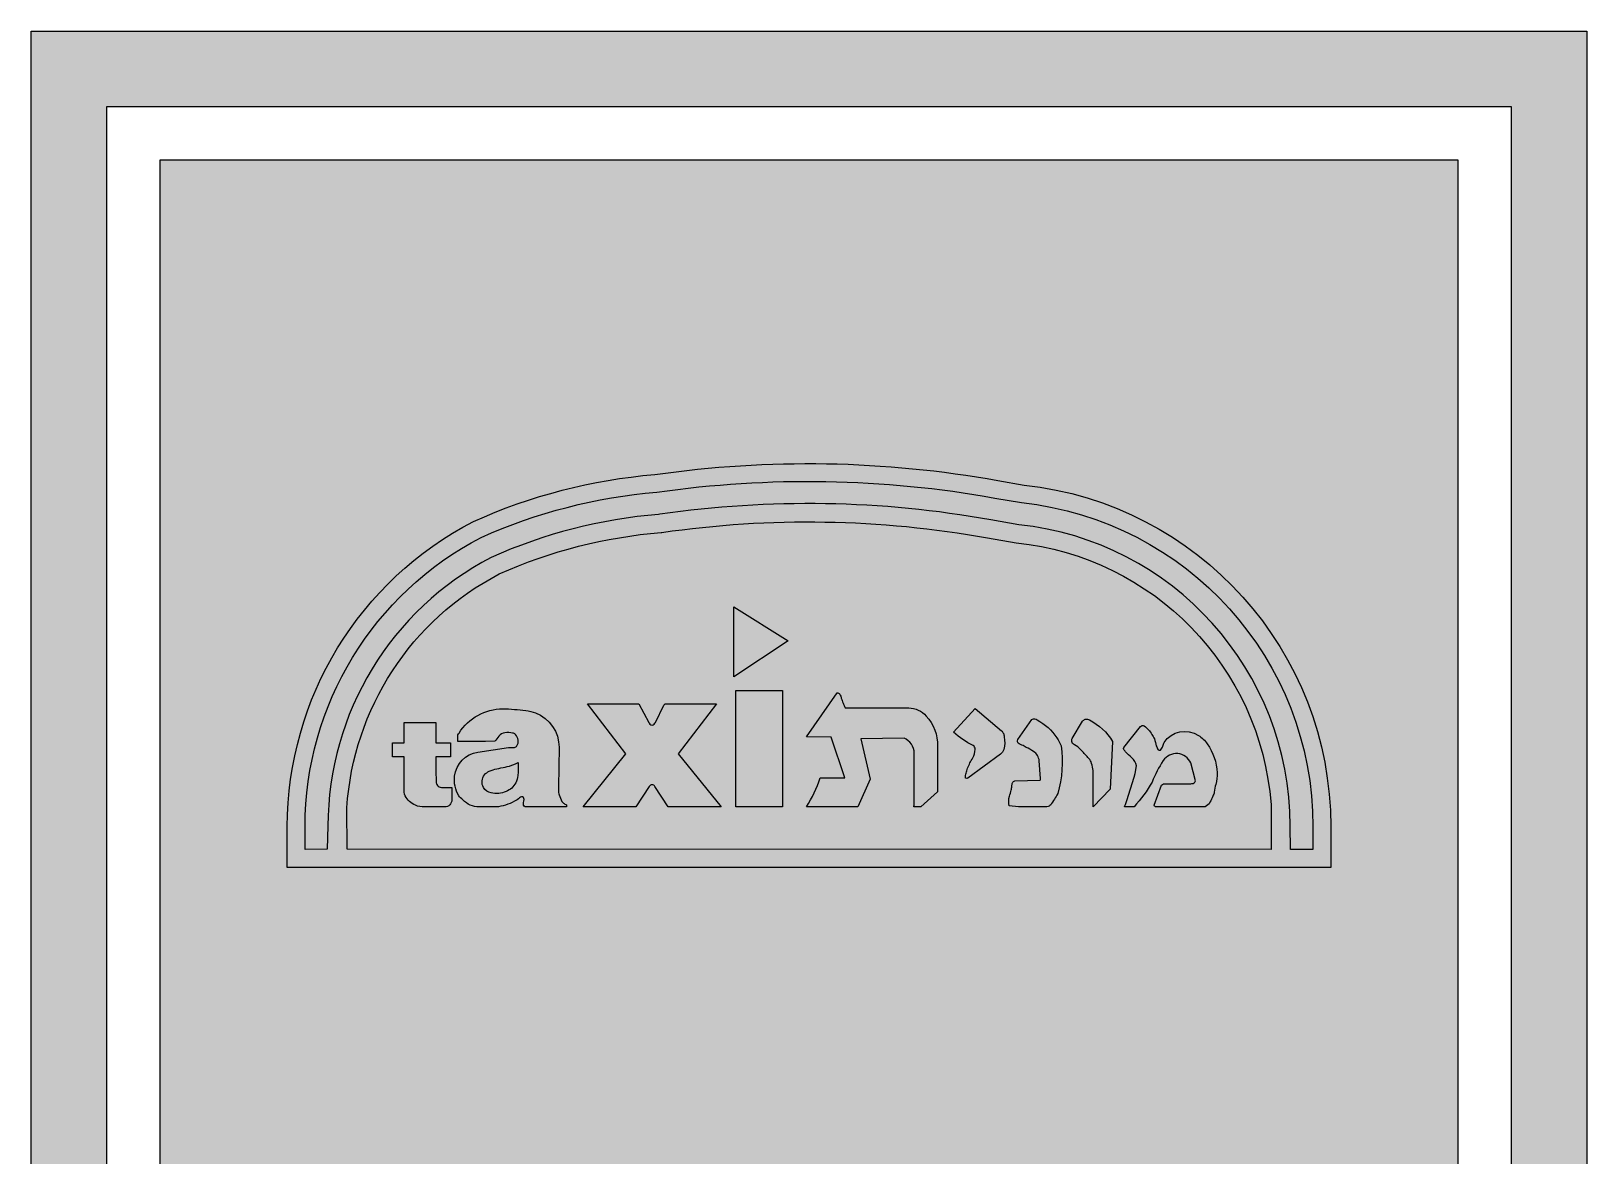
# Model space of a CAD drawing. Extents: x 0 to 4200, y -1400 to 2100.
# Drawn here: x 525 to 875, y 746.9 to 1000 of the extents above; entities that cross this region are included whole.
import ezdxf

# ---------------------------------------------------------------- set-up
doc = ezdxf.new("R2010")
doc.units = 0
doc.header["$MEASUREMENT"] = 0

msp = doc.modelspace()

# ---------------------------------------------------------------- hatches: boundary and pattern name
h = msp.add_hatch(color=2)
h.paths.add_polyline_path([(525, 400), (525, 1000), (875, 1000), (875, 400)])
h.paths.add_polyline_path([(542, 417), (542, 983), (858, 983), (858, 417)], flags=16)
h.paths.add_polyline_path([(554, 429), (554, 971), (846, 971), (846, 429)], flags=0)
edge = h.paths.add_edge_path(flags=0)
edge.add_line((582.62, 815.813), (582.619, 820.977))
edge.add_arc((660.0227084572693, 820.8595859272567), 77.40379751021537, 117.28375034657921, 179.9130878119685, ccw=False)
edge.add_arc((675.6068691005745, 776.447199643325), 124.1895720694441, 94.7680335401057, 114.27979236627269, ccw=False)
edge.add_arc((699.747356650137, 661.0574758760013), 241.6199864256465, 79.81097924045491, 98.20032478224641, ccw=False)
edge.add_line((742.4889999999999, 898.867), (748.3760000000001, 897.8480000000001))
edge.add_arc((740.0531108577512, 820.9723325709934), 77.3248907295018, 0.011609166926291437, 83.8209801685249, ccw=False)
edge.add_line((817.378, 820.988), (817.373, 811.814))
edge.add_line((817.373, 811.814), (582.621, 811.814))
edge.add_line((582.621, 811.814), (582.62, 815.813))
edge = h.paths.add_edge_path(flags=0)
edge.add_line((808.357, 815.814), (808.253, 821.1310000000001))
edge.add_arc((740.0265654759421, 821.0749732592376), 68.22645752830235, 0.04705060562495899, 83.95454517851104)
edge.add_line((747.212, 888.922), (740.893, 890.012))
edge.add_arc((699.7703295194431, 660.9502391645323), 232.7237940230811, 79.82230312697622, 98.24084088719069)
edge.add_line((666.413, 891.2710000000001), (666.177, 891.247))
edge.add_arc((675.5620736776295, 776.8192159083967), 114.8120088668825, 94.6887582920187, 114.1885036931122)
edge.add_arc((659.9291536533583, 821.0787444991673), 68.1431686809879, 117.4480094299518, 179.9619485057966)
edge.add_line((591.786, 821.1239999999999), (591.62, 815.887))
edge.add_line((591.62, 815.887), (586.62, 815.814))
edge.add_line((586.62, 815.814), (586.619, 820.9780000000001))
edge.add_arc((659.9112507848104, 820.9312631550165), 73.29226568633426, 117.33412629000529, 179.9634637553946, ccw=False)
edge.add_arc((675.5398743353715, 776.6773684359714), 119.9541032452224, 94.68898384326582, 114.2581007407505, ccw=False)
edge.add_arc((699.7519722365028, 661.0536336732594), 237.6239586273505, 79.81213891132978, 98.23067667154442, ccw=False)
edge.add_line((741.7819999999999, 894.931), (747.82, 893.885))
edge.add_arc((740.0525083575286, 820.9720791915122), 73.32549316056918, 0.011658965011008604, 83.91915353789699, ccw=False)
edge.add_line((813.378, 820.987), (813.375, 815.814))
edge.add_line((813.375, 815.814), (808.357, 815.814))
edge = h.paths.add_edge_path(flags=0)
edge.add_line((803.982, 815.814), (596.123, 815.887))
edge.add_line((596.123, 815.887), (596.0369999999999, 825.2230000000001))
edge.add_arc((659.9289641998162, 821.0791400122972), 64.02620295557347, 117.5524271890136, 176.2891480806862, ccw=False)
edge.add_arc((675.6126165133352, 776.6234043590207), 110.8948341365361, 94.59376448201868, 114.11011932496149, ccw=False)
edge.add_line((666.7310000000001, 887.1619999999999), (666.926, 887.187))
edge.add_arc((699.7691229898553, 661.1964173031859), 228.3646518079634, 79.81147601793748, 98.26888267424403, ccw=False)
edge.add_line((740.164, 885.96), (746.633, 884.8439999999999))
edge.add_arc((740.0346313017902, 821.0802079101662), 64.1042873071143, 4.376490065021187, 84.09197913768458, ccw=False)
edge.add_line((803.952, 825.972), (803.982, 815.814))
edge = h.paths.add_edge_path(flags=0)
edge.add_line((661.7280000000001, 848.577), (663.939, 844.43))
edge.add_arc((666.42935489676, 845.762136350935), 2.824261809623684, 208.1431406908917, 217.3425116886303)
edge.add_arc((664.7356878167576, 844.5980755398953), 0.7783594257604285, 224.8640287603584, 266.7086773450558)
edge.add_arc((664.6468121832423, 844.5993833811966), 0.7796366148872491, 273.2491199174519, 315.0937685021498)
edge.add_arc((662.9536451032401, 845.762136350935), 2.824261809623586, 322.6574883113683, 331.8568593091072)
edge.add_line((665.444, 844.43), (667.312, 848.3480000000001))
edge.add_arc((668.0047020694954, 847.6818348915418), 0.9610474019580466, 111.3384252298122, 136.1187720560019, ccw=False)
edge.add_line((667.655, 848.577), (679.206, 848.577))
edge.add_line((679.206, 848.577), (670.602, 837.3530000000001))
edge.add_line((670.602, 837.3530000000001), (680.2130000000001, 825.405))
edge.add_line((680.2130000000001, 825.405), (668.31, 825.405))
edge.add_line((668.31, 825.405), (665.3439999999999, 830.035))
edge.add_arc((664.691, 829.6174018079108), 0.7751111210890989, 32.59920723633059, 147.400792763674)
edge.add_line((664.038, 830.035), (661.071, 825.405))
edge.add_line((661.071, 825.405), (649.168, 825.405))
edge.add_line((649.168, 825.405), (658.7810000000001, 837.3530000000001))
edge.add_line((658.7810000000001, 837.3530000000001), (650.175, 848.577))
edge.add_line((650.175, 848.577), (661.7280000000001, 848.577))
edge = h.paths.add_edge_path(flags=0)
edge.add_line((619.658, 829.755), (619.637, 827.367))
edge.add_arc((617.9542856147177, 827.0688874618603), 1.708917431543083, -76.81785160007092, 10.04637703701718, ccw=False)
edge.add_line((618.344, 825.405), (617.7819999999999, 825.4060000000001))
edge.add_line((617.7819999999999, 825.4060000000001), (613.5419999999999, 825.405))
edge.add_arc((613.3671418967074, 830.2210987083758), 4.819271949693941, 246.5458630878932, 272.0793246227004, ccw=False)
edge.add_arc((613.214190429048, 829.9952464097817), 4.551482142070729, 207.2817433666575, 247.1806058494063, ccw=False)
edge.add_arc((612.0160198482545, 829.1686024913646), 3.113217058383006, 172.8517905024306, 203.8659602642099, ccw=False)
edge.add_line((608.927, 829.556), (608.927, 836.665))
edge.add_line((608.927, 836.665), (606.263, 836.665))
edge.add_line((606.263, 836.665), (606.263, 839.8589999999999))
edge.add_line((606.263, 839.8589999999999), (608.927, 839.8589999999999))
edge.add_line((608.927, 839.8589999999999), (608.927, 844.445))
edge.add_line((608.927, 844.445), (616.049, 844.445))
edge.add_line((616.049, 844.445), (616.049, 839.8589999999999))
edge.add_line((616.049, 839.8589999999999), (619.3240000000001, 839.8589999999999))
edge.add_line((619.3240000000001, 839.8589999999999), (619.3240000000001, 836.665))
edge.add_line((619.3240000000001, 836.665), (616.049, 836.665))
edge.add_line((616.049, 836.665), (616.049, 833.6410000000001))
edge.add_line((616.049, 833.6410000000001), (616.094, 831.0930000000001))
edge.add_arc((617.5061806328798, 831.1486157975785), 1.41327536482491, 182.255309604784, 218.7507056315021)
edge.add_arc((617.5905945621614, 831.3088727567551), 1.581064746542766, 221.3659920479149, 259.5564434329611)
edge.add_line((617.304, 829.7539999999999), (619.658, 829.755))
edge = h.paths.add_edge_path(flags=0)
edge.add_arc((624.0461916785379, 829.8954333274556), 3.449949255992697, 214.5879198419623, 236.6981954418011, ccw=False)
edge.add_arc((627.2132805747455, 831.5403975531937), 7.005133391312103, 173.5856154535536, 210.956947853951, ccw=False)
edge.add_arc((626.4946366696684, 831.5514026632758), 6.290141098538923, 99.00591907210719, 172.9539099434415, ccw=False)
edge.add_line((625.51, 837.7639999999999), (632.382, 838.8))
edge.add_arc((632.6349544671258, 836.3724913838377), 2.440652380815655, 83.00934643297097, 95.94894081802579, ccw=False)
edge.add_arc((633.3315, 842.2266294910705), 3.454805524770566, 263.3596882876093, 276.6403117123907)
edge.add_arc((633.5970724897303, 839.592632783314), 0.8087982659627478, 279.5314102972094, 326.8199269421309)
edge.add_arc((632.7742320664206, 840.1561839462316), 1.806020483894718, 326.1426126418028, 369.7811412778664)
edge.add_arc((632.4156034139384, 840.2435855739288), 2.149623839104914, 5.858444971005772, 43.37926714908807)
edge.add_arc((633.1901913078544, 840.9238246862911), 1.120061456161962, 45.30263414564589, 82.77794343825323)
edge.add_arc((632.1285411852949, 834.67209022089), 7.460452239400423, 80.72473706538051, 94.35519157106471)
edge.add_arc((631.7187088016607, 840.3368905606349), 1.781017111473889, 95.04789030657186, 146.765777554812)
edge.add_arc((616.5135622992543, 851.8146973434667), 17.27422584131669, 317.75859706155404, 322.5592811228555, ccw=False)
edge.add_line((629.302, 840.202), (627.224, 840.168))
edge.add_line((627.224, 840.168), (620.9730000000001, 840.168))
edge.add_line((620.9730000000001, 840.168), (620.993, 841.643))
edge.add_arc((633.2212735221804, 833.475349100033), 14.70514177276059, 144.3499083585325, 146.259784579025, ccw=False)
edge.add_arc((631.2183267131261, 835.6868038918234), 11.80545595165626, 90.38014821537001, 147.4071355936346, ccw=False)
edge.add_arc((630.5204035024182, 806.8374323151218), 40.65928889521014, 81.84925001127527, 89.12685048373157, ccw=False)
edge.add_arc((635.0381659854661, 836.8385838667315), 10.32299048087185, 70.65919927433919, 83.06274942738912, ccw=False)
edge.add_arc((635.5203700650308, 838.8802423539468), 8.239821883246016, -0.3910854602755762, 69.12104535670858, ccw=False)
edge.add_line((643.76, 838.824), (643.679, 829.824))
edge.add_arc((656.9690079344286, 828.9769635814913), 13.31697343961671, 176.3531957296276, 181.3982824351786)
edge.add_arc((644.834418919756, 828.6933283305284), 1.179143409998659, 182.0085970739881, 207.656811705255)
edge.add_arc((633.6978207915497, 823.0075304152984), 11.32501438623278, 18.82568663280938, 26.983084192408796, ccw=False)
edge.add_arc((645.6224930177847, 827.417745405876), 1.422801649714588, 212.0843440723166, 233.8409945340566)
edge.add_arc((639.8423202434838, 818.02669303381), 9.609679525423907, 54.51969489438801, 59.060295438799585, ccw=False)
edge.add_arc((645.0809620278808, 825.6563282029896), 0.3914514001558254, -31.981114187136427, 29.990890223969927, ccw=False)
edge.add_line((645.413, 825.449), (643.844, 825.4019999999999))
edge.add_line((643.844, 825.4019999999999), (637.619, 825.4019999999999))
edge.add_line((637.619, 825.4019999999999), (636.119, 825.439))
edge.add_arc((636.2607196266099, 825.920713580117), 0.5021278978861667, 195.562263151268, 253.606172643141, ccw=False)
edge.add_arc((637.5338231290665, 826.0063684788943), 1.770590233033429, 167.0884786438899, 187.1495992351827, ccw=False)
edge.add_arc((631.2695066521323, 827.261616278201), 4.619184128651632, 349.2749037831626, 357.7094327873495)
edge.add_arc((635.1740166525947, 827.1104267544077), 0.7117686900938436, 357.3082313362353, 394.4436616742016)
edge.add_arc((635.3443076327793, 827.1254883805324), 0.5690323225638481, 42.92191965092959, 141.3350407301412)
edge.add_arc((632.3289787068376, 830.0047445590309), 3.602698584274282, 292.6951411344434, 315.5316592888491, ccw=False)
edge.add_arc((628.5430326038482, 836.1192331453668), 10.76433385734234, 275.4746097591955, 298.7405519267935, ccw=False)
edge.add_line((629.57, 825.404), (627.685, 825.4019999999999))
edge.add_arc((626.7259999999999, 802.0336791473469), 23.38799051805303, 87.64998787053644, 92.35001212946328)
edge.add_arc((625.8054838367677, 830.35186432914), 4.950013927514282, 222.4322681611093, 269.55455001309826, ccw=False)
edge = h.paths.add_edge_path(flags=0)
edge.add_line((753.5369999999999, 825.4019999999999), (751.3430000000001, 825.4019999999999))
edge.add_line((751.3430000000001, 825.4019999999999), (747.168, 825.4019999999999))
edge.add_line((747.168, 825.4019999999999), (745.013, 825.676))
edge.add_arc((749.7848577946253, 826.5446166975709), 4.850270279007611, 164.7670084956954, 190.3165407662239, ccw=False)
edge.add_arc((777.7029176236225, 819.2366492057347), 33.70876708739588, 162.8153066910547, 165.2499419584738, ccw=False)
edge.add_arc((740.1948683838052, 830.3453945057128), 5.427238702294084, 347.7731647048585, 357.2816465589213)
edge.add_arc((748.0953580120544, 829.9425665109457), 2.483619747802833, 158.3465930640781, 176.6430068256524, ccw=False)
edge.add_arc((746.4662474237696, 830.5486615631778), 0.7467844455175185, 100.04438392261568, 155.4450168677882, ccw=False)
edge.add_line((746.336, 831.284), (751.98, 831.405))
edge.add_arc((747.5317660230191, 833.1063478793424), 4.762496206876173, 339.0692892942351, 344.2298270362255)
edge.add_line((752.115, 831.812), (751.793, 835.748))
edge.add_arc((748.9237005961918, 835.4909241534021), 2.880792783175874, 5.119764530879475, 56.42165452620454)
edge.add_arc((742.6134449260146, 825.7987492222587), 14.44606215130288, 56.83117018255253, 64.25646461016689)
edge.add_arc((745.0739615551455, 832.5515537249747), 7.329908384745107, 58.64499490226024, 67.24590998837671)
edge.add_arc((748.7028479119411, 841.8845433661055), 2.693198834939374, 237.98319158008178, 252.85683963846589, ccw=False)
edge.add_arc((747.71195191859, 840.2930904753921), 0.8184840898195804, 157.8262443643091, 237.73369853996212, ccw=False)
edge.add_line((746.954, 840.602), (750.158, 845.115))
edge.add_arc((750.6546895708761, 844.2115985683798), 1.030938735556341, 80.0400769289052, 118.80196906869219, ccw=False)
edge.add_arc((750.0887920970453, 842.8913229337429), 2.451373647704409, 60.36311709815362, 72.32675837121428, ccw=False)
edge.add_arc((745.3871191214943, 834.0166820366055), 12.49363880222924, 33.850574852122975, 61.74793879179509, ccw=False)
edge.add_arc((744.3887993233728, 834.0202589120871), 13.33247070554695, 22.60528322196251, 31.447316105976597, ccw=False)
edge.add_arc((730.8172664342924, 835.4888884113166), 26.1367129031353, -15.739357408755893, 8.04114194601442, ccw=False)
edge.add_arc((728.2449566625245, 844.4490029778013), 32.03907676570951, 324.6342855095997, 329.9370718130291, ccw=False)
edge.add_arc((753.253255475204, 826.8175937936471), 1.443750928645309, 281.33428397346813, 320.79483261073665, ccw=False)
edge = h.paths.add_edge_path(flags=0)
edge.add_arc((773.9146231267379, 824.8841535777647), 2.951408252285063, 158.2671347890227, 169.8947228696986, ccw=False)
edge.add_line((771.173, 825.977), (771.4810000000001, 826.8710000000001))
edge.add_line((771.4810000000001, 826.8710000000001), (773.1510000000001, 832.1030000000001))
edge.add_line((773.1510000000001, 832.1030000000001), (773.4119999999999, 832.92))
edge.add_line((773.4119999999999, 832.92), (773.684, 834.638))
edge.add_arc((770.4617275845269, 834.0126997271234), 3.282383272985997, 10.98207635661418, 49.67114505961855)
edge.add_arc((784.5741835763484, 850.6414656886054), 18.52764362544727, 223.8372173879614, 229.680968094955, ccw=False)
edge.add_arc((773.7497550569323, 840.1194726637826), 3.433458850678095, 210.7493959658186, 222.2935000870529, ccw=False)
edge.add_arc((771.2465447812485, 838.5784834910411), 0.4962857031509372, 152.5836225062991, 205.6058263358448, ccw=False)
edge.add_line((770.806, 838.807), (774.613, 843.4910000000001))
edge.add_arc((775.3512387531806, 842.7836350377365), 1.022429286814359, 112.68038791426619, 136.2234812494312, ccw=False)
edge.add_arc((775.1206999336551, 843.2303742482524), 0.5229099402168458, 53.73663292657852, 108.2434775803764, ccw=False)
edge.add_arc((771.8053089018464, 838.7763865859955), 6.075359390180428, 29.250689254236704, 53.37167579528062, ccw=False)
edge.add_arc((772.8905739891136, 838.5993928675889), 5.259720589987096, 23.610498114342306, 36.73079099262162, ccw=False)
edge.add_arc((756.2603681143685, 833.9305965721984), 22.49428371028, 13.479613753916396, 17.530026523586287, ccw=False)
edge.add_arc((784.246774156595, 841.465737066974), 6.527315077837606, 200.5545802586353, 209.183141566534)
edge.add_arc((778.8701445437869, 838.6883577836843), 0.5177760518651646, 231.525252669743, 289.7370994176591)
edge.add_arc((777.9247742850521, 839.5376076709156), 1.743968382276694, 309.9667466232878, 345.739013466387)
edge.add_arc((784.2663857618414, 838.1013720676614), 4.759063910016926, 157.2990027837516, 167.7886711265252, ccw=False)
edge.add_arc((784.5521385627055, 836.7213747755669), 5.67564531063032, 57.328198923199125, 145.4766699955632, ccw=False)
edge.add_arc((783.829653580368, 835.5630226464798), 7.040756092279036, 34.91625232069521, 57.467661680418985, ccw=False)
edge.add_arc((779.6646818774777, 832.6081436525303), 12.14736124840471, 2.3300274438179827, 35.10034493424672, ccw=False)
edge.add_arc((784.996374428797, 832.5894851428302), 6.824896401721556, -17.92477494199329, 4.306674582765822, ccw=False)
edge.add_arc((879.4272719640264, 814.0681101248081), 89.4573050385955, 169.422741476741, 170.5537807758487)
edge.add_arc((788.2653809277615, 829.3570138896143), 2.980095118091793, 329.53343601846007, 348.24720945137796, ccw=False)
edge.add_arc((715.4226725152591, 860.8528241466911), 82.31839863154175, 335.2956515866689, 336.36145999374935, ccw=False)
edge.add_arc((788.2451478399448, 827.5251141970407), 2.23760712882887, 292.3769140430661, 331.2543721058544, ccw=False)
edge.add_line((789.097, 825.456), (787.0219999999999, 825.4019999999999))
edge.add_line((787.0219999999999, 825.4019999999999), (779.487, 825.4019999999999))
edge.add_line((779.487, 825.4019999999999), (777.987, 825.442))
edge.add_arc((778.0660236151526, 825.8799267352708), 0.4449995024904592, 191.5273445753865, 259.7710877738796, ccw=False)
edge.add_line((777.63, 825.791), (779.327, 830.345))
edge.add_arc((780.6002405678765, 828.6181508003148), 2.145495211399971, 113.8127282179781, 126.4020965205707, ccw=False)
edge.add_line((779.7339999999999, 830.581), (785.668, 830.576))
edge.add_arc((785.3110463143348, 834.3321077147064), 3.773030757651783, 275.42867880158, 290.6721169627862)
edge.add_arc((786.2010485693872, 831.4044108315591), 0.7471411359310546, 306.2651846996376, 349.6360538475017)
edge.add_line((786.936, 831.27), (785.8969999999999, 835.312))
edge.add_arc((782.6564390987045, 833.8732448411739), 3.54559605173143, 23.940425261469, 146.2902691484543)
edge.add_arc((799.3968008625529, 822.470549828799), 23.80036125329949, 145.8213536019176, 158.9479969026929)
edge.add_arc((751.5651395124064, 845.383596143289), 29.37158738596304, 317.25759516486687, 330.72313419044525, ccw=False)
edge.add_line((773.1360000000001, 825.449), (771.0089999999999, 825.4019999999999))
edge = h.paths.add_edge_path(flags=0)
edge.add_line((763.926, 825.4019999999999), (763.926, 832.445))
edge.add_arc((755.9980587008797, 832.8260289548315), 7.937092434054032, 357.248394768257, 379.9256982307608)
edge.add_arc((760.6288105543156, 834.3433255897282), 3.070212400171949, 22.75788466139561, 46.27331133144588)
edge.add_arc((817.9317352873115, 888.4495858257998), 75.74453848085732, 221.3978054867031, 223.2382828302126, ccw=False)
edge.add_arc((757.4663548002258, 834.8424293905807), 5.067382001241551, 43.97597611427391, 63.79538287963165)
edge.add_arc((760.0640360820137, 840.2832541411117), 0.964010606397757, 190.1119992626921, 248.06976786537712, ccw=False)
edge.add_arc((760.6368496530978, 840.2688441652609), 1.529706861509484, 158.5597126294352, 185.8097002770224, ccw=False)
edge.add_line((759.2130000000001, 840.828), (761.529, 844.712))
edge.add_arc((762.6751033946503, 843.7277007949581), 1.510760707814102, 110.90639980906249, 139.3432790060773, ccw=False)
edge.add_arc((762.4594513507236, 843.9729800708149), 1.210050929317259, 58.98197083809367, 105.50389686469751, ccw=False)
edge.add_arc((757.1282188756762, 833.426805077874), 13.02420142820934, 30.975549563039124, 62.79284938384211, ccw=False)
edge.add_line((768.295, 840.13), (767.743, 829.418))
edge.add_line((767.743, 829.418), (763.926, 825.4019999999999))
edge = h.paths.add_edge_path(flags=0)
edge.add_arc((669.3260451007598, 843.563332834129), 35.17936801070296, 328.9189868582885, 340.6981960238775)
edge.add_line((702.528, 831.935), (708.0319999999999, 831.992))
edge.add_line((708.0319999999999, 831.992), (704.955, 841.11))
edge.add_line((704.955, 841.11), (699.413, 841.22))
edge.add_line((699.413, 841.22), (706.326, 851.0880000000001))
edge.add_arc((706.2423398155095, 850.1880171294661), 0.9038629286145352, 41.33644698861792, 84.68918786960228, ccw=False)
edge.add_arc((704.1925081819105, 849.1928328251485), 3.159060606265127, 12.805245831936475, 30.265005825580886, ccw=False)
edge.add_arc((712.648381398053, 851.174112895086), 5.525936610610806, 193.4052086476026, 205.6740007117082)
edge.add_arc((712.6373510344193, 850.4393312085286), 5.239067642518248, 198.4648379076242, 210.9873940041045)
edge.add_line((708.1460000000001, 847.742), (720.743, 847.7))
edge.add_line((720.743, 847.7), (722.432, 847.7))
edge.add_arc((722.2995583438401, 842.2453169308088), 5.456290697681688, 41.643667645024095, 88.60911126093879, ccw=False)
edge.add_arc((719.0105535444102, 839.2233599331421), 9.92248214115636, -0.8278377122418874, 42.06377489967889, ccw=False)
edge.add_line((728.932, 839.08), (728.885, 828.818))
edge.add_line((728.885, 828.818), (725.189, 825.4019999999999))
edge.add_line((725.189, 825.4019999999999), (723.613, 825.4019999999999))
edge.add_arc((727.6438519154882, 825.5016238897051), 4.03208284686642, 175.3571254942592, 181.4157966399956, ccw=False)
edge.add_line((723.625, 825.828), (723.669, 826.549))
edge.add_line((723.669, 826.549), (723.674, 837.471))
edge.add_arc((719.9818236002776, 837.4714942667352), 3.692176432805785, 359.9923298903822, 427.5966877342821)
edge.add_line((721.3889999999999, 840.885), (711.6360000000001, 840.7289999999999))
edge.add_line((711.6360000000001, 840.7289999999999), (713.7760000000001, 831.6460000000001))
edge.add_line((713.7760000000001, 831.6460000000001), (710.998, 825.4019999999999))
edge.add_line((710.998, 825.4019999999999), (699.455, 825.4019999999999))
h.paths.add_polyline_path([(683.55, 825.4019999999999), (683.55, 851.61), (694.033, 851.61), (694.033, 825.4019999999999)], flags=0)
h.paths.add_polyline_path([(683.073, 854.7130000000001), (683.073, 870.4580000000001), (695.32, 862.76)], flags=0)
edge = h.paths.add_edge_path(flags=0)
edge.add_arc((735.4726293448305, 832.3886175296562), 0.5834586204276053, 245.427351145565, 297.0535744401012, ccw=False)
edge.add_arc((736.6392334028034, 832.2664967220101), 1.467245158611753, 170.5262103906952, 196.1653719916978, ccw=False)
edge.add_arc((756.2455250356235, 825.9029837087795), 22.06529303301709, 159.7504372899783, 162.5820568847037, ccw=False)
edge.add_line((735.544, 833.54), (735.695, 834.125))
edge.add_arc((748.2008819686763, 829.3582910515729), 13.38351964221208, 148.1133917275538, 159.1352866579958, ccw=False)
edge.add_arc((733.2296493198368, 838.5041421909822), 4.16213230530342, 330.0782383632865, 357.9051487939988)
edge.add_arc((736.0983648080964, 838.2865697298874), 1.292292659898155, 2.902192369962608, 48.0046163297098)
edge.add_arc((744.1475343362873, 854.7416841012089), 17.07930821273352, 227.0574287624221, 245.1239124242696, ccw=False)
edge.add_line((732.512, 842.2389999999999), (737.38, 847.577))
edge.add_line((737.38, 847.577), (743.332, 842.557))
edge.add_arc((741.5517064405979, 840.8293984132113), 2.480736261742418, 29.20927255738792, 44.13942678175471, ccw=False)
edge.add_arc((740.9670717568944, 840.8932987085196), 2.979434374862548, 5.251510609429772, 22.63580294756258, ccw=False)
edge.add_arc((737.5723896244464, 840.0436089796665), 6.459864408242373, -15.107213295300596, 10.005830189626408, ccw=False)
edge.add_arc((741.805959741142, 838.9251875955509), 2.081251377602019, 307.3632224784084, 344.24279795749, ccw=False)
edge.add_line((743.069, 837.2710000000001), (735.738, 831.8689999999999))
edge = h.paths.add_edge_path(flags=0)
edge.add_arc((613.0424234672477, 834.7662953448148), 21.5567347558124, -6.077517374691183, 1.759025234256228, ccw=False)
edge.add_arc((628.3811676432799, 833.2618336700451), 6.146250076608148, 336.67246986198506, 352.72948312530497, ccw=False)
edge.add_arc((630.3727822568651, 832.7410296837669), 4.122908804987401, 291.04018720951285, 332.354477079574, ccw=False)
edge.add_arc((629.6659268933298, 833.8491635048287), 5.417272880381367, 257.2245300808944, 293.8110758460943, ccw=False)
edge.add_arc((629.0446740898481, 831.1726896204107), 2.669716049144279, 211.7714010299409, 257.52545928267773, ccw=False)
edge.add_arc((629.1181818340134, 831.041632122034), 2.667431002626227, 142.3227544949961, 208.5450813442314, ccw=False)
edge.add_arc((629.2340016064109, 830.7420340342167), 2.946914451428628, 113.477151760617, 139.0871167917528, ccw=False)
edge.add_arc((630.486340494677, 828.2785223395828), 5.707855955759642, 110.44007530126461, 115.15622724371829, ccw=False)
edge.add_arc((632.0864615413609, 823.6789292562434), 10.57719610161528, 100.07564435605298, 109.86083232157421, ccw=False)
edge.add_arc((624.726639485171, 865.3427174930412), 31.73165449007088, 279.9985635342249, 283.4549787524573)
edge.add_arc((630.141037322282, 843.0609630823843), 8.80201236054346, 282.9261281132654, 296.6202520720925)
edge.add_line((634.085, 835.192), (634.589, 835.428))
edge = h.paths.add_edge_path(flags=0)
edge.add_arc((699.9984999999999, 614.111), 126.7334999999999, 0, 180, ccw=False)
edge.add_arc((699.9984999999999, 614.111), 126.7335, -180, 0, ccw=False)
at = {"true_color": 0x000000}
h = msp.add_hatch(color=18, dxfattribs=at)
edge = h.paths.add_edge_path()
edge.add_line((582.62, 815.813), (582.619, 820.977))
edge.add_arc((660.0227084572693, 820.8595859272567), 77.40379751021537, 117.28375034657921, 179.9130878119685, ccw=False)
edge.add_arc((675.6068691005745, 776.447199643325), 124.1895720694441, 94.7680335401057, 114.27979236627269, ccw=False)
edge.add_arc((699.747356650137, 661.0574758760013), 241.6199864256465, 79.81097924045491, 98.20032478224641, ccw=False)
edge.add_line((742.4889999999999, 898.867), (748.3760000000001, 897.8480000000001))
edge.add_arc((740.0531108577512, 820.9723325709934), 77.3248907295018, 0.011609166926291437, 83.8209801685249, ccw=False)
edge.add_line((817.378, 820.988), (817.373, 811.814))
edge.add_line((817.373, 811.814), (582.621, 811.814))
edge.add_line((582.621, 811.814), (582.62, 815.813))
edge = h.paths.add_edge_path(flags=16)
edge.add_line((808.357, 815.814), (808.253, 821.1310000000001))
edge.add_arc((740.0265654759421, 821.0749732592376), 68.22645752830235, 0.04705060562495899, 83.95454517851104)
edge.add_line((747.212, 888.922), (740.893, 890.012))
edge.add_arc((699.7703295194431, 660.9502391645323), 232.7237940230811, 79.82230312697622, 98.24084088719069)
edge.add_line((666.413, 891.2710000000001), (666.177, 891.247))
edge.add_arc((675.5620736776295, 776.8192159083967), 114.8120088668825, 94.6887582920187, 114.1885036931122)
edge.add_arc((659.9291536533583, 821.0787444991673), 68.1431686809879, 117.4480094299518, 179.9619485057966)
edge.add_line((591.786, 821.1239999999999), (591.62, 815.887))
edge.add_line((591.62, 815.887), (586.62, 815.814))
edge.add_line((586.62, 815.814), (586.619, 820.9780000000001))
edge.add_arc((659.9112507848104, 820.9312631550165), 73.29226568633426, 117.33412629000529, 179.9634637553946, ccw=False)
edge.add_arc((675.5398743353715, 776.6773684359714), 119.9541032452224, 94.68898384326582, 114.2581007407505, ccw=False)
edge.add_arc((699.7519722365028, 661.0536336732594), 237.6239586273505, 79.81213891132978, 98.23067667154442, ccw=False)
edge.add_line((741.7819999999999, 894.931), (747.82, 893.885))
edge.add_arc((740.0525083575286, 820.9720791915122), 73.32549316056918, 0.011658965011008604, 83.91915353789699, ccw=False)
edge.add_line((813.378, 820.987), (813.375, 815.814))
edge.add_line((813.375, 815.814), (808.357, 815.814))
edge = h.paths.add_edge_path(flags=16)
edge.add_line((803.982, 815.814), (596.123, 815.887))
edge.add_line((596.123, 815.887), (596.0369999999999, 825.2230000000001))
edge.add_arc((659.9289641998162, 821.0791400122972), 64.02620295557347, 117.5524271890136, 176.2891480806862, ccw=False)
edge.add_arc((675.6126165133352, 776.6234043590207), 110.8948341365361, 94.59376448201868, 114.11011932496149, ccw=False)
edge.add_line((666.7310000000001, 887.1619999999999), (666.926, 887.187))
edge.add_arc((699.7691229898553, 661.1964173031859), 228.3646518079634, 79.81147601793748, 98.26888267424403, ccw=False)
edge.add_line((740.164, 885.96), (746.633, 884.8439999999999))
edge.add_arc((740.0346313017902, 821.0802079101662), 64.1042873071143, 4.376490065021187, 84.09197913768458, ccw=False)
edge.add_line((803.952, 825.972), (803.982, 815.814))
edge = h.paths.add_edge_path(flags=0)
edge.add_line((661.7280000000001, 848.577), (663.939, 844.43))
edge.add_arc((666.42935489676, 845.762136350935), 2.824261809623684, 208.1431406908917, 217.3425116886303)
edge.add_arc((664.7356878167576, 844.5980755398953), 0.7783594257604285, 224.8640287603584, 266.7086773450558)
edge.add_arc((664.6468121832423, 844.5993833811966), 0.7796366148872491, 273.2491199174519, 315.0937685021498)
edge.add_arc((662.9536451032401, 845.762136350935), 2.824261809623586, 322.6574883113683, 331.8568593091072)
edge.add_line((665.444, 844.43), (667.312, 848.3480000000001))
edge.add_arc((668.0047020694954, 847.6818348915418), 0.9610474019580466, 111.3384252298122, 136.1187720560019, ccw=False)
edge.add_line((667.655, 848.577), (679.206, 848.577))
edge.add_line((679.206, 848.577), (670.602, 837.3530000000001))
edge.add_line((670.602, 837.3530000000001), (680.2130000000001, 825.405))
edge.add_line((680.2130000000001, 825.405), (668.31, 825.405))
edge.add_line((668.31, 825.405), (665.3439999999999, 830.035))
edge.add_arc((664.691, 829.6174018079108), 0.7751111210890989, 32.59920723633059, 147.400792763674)
edge.add_line((664.038, 830.035), (661.071, 825.405))
edge.add_line((661.071, 825.405), (649.168, 825.405))
edge.add_line((649.168, 825.405), (658.7810000000001, 837.3530000000001))
edge.add_line((658.7810000000001, 837.3530000000001), (650.175, 848.577))
edge.add_line((650.175, 848.577), (661.7280000000001, 848.577))
edge = h.paths.add_edge_path(flags=0)
edge.add_line((619.658, 829.755), (619.637, 827.367))
edge.add_arc((617.9542856147177, 827.0688874618603), 1.708917431543083, -76.81785160007092, 10.04637703701718, ccw=False)
edge.add_line((618.344, 825.405), (617.7819999999999, 825.4060000000001))
edge.add_line((617.7819999999999, 825.4060000000001), (613.5419999999999, 825.405))
edge.add_arc((613.3671418967074, 830.2210987083758), 4.819271949693941, 246.5458630878932, 272.0793246227004, ccw=False)
edge.add_arc((613.214190429048, 829.9952464097817), 4.551482142070729, 207.2817433666575, 247.1806058494063, ccw=False)
edge.add_arc((612.0160198482545, 829.1686024913646), 3.113217058383006, 172.8517905024306, 203.8659602642099, ccw=False)
edge.add_line((608.927, 829.556), (608.927, 836.665))
edge.add_line((608.927, 836.665), (606.263, 836.665))
edge.add_line((606.263, 836.665), (606.263, 839.8589999999999))
edge.add_line((606.263, 839.8589999999999), (608.927, 839.8589999999999))
edge.add_line((608.927, 839.8589999999999), (608.927, 844.445))
edge.add_line((608.927, 844.445), (616.049, 844.445))
edge.add_line((616.049, 844.445), (616.049, 839.8589999999999))
edge.add_line((616.049, 839.8589999999999), (619.3240000000001, 839.8589999999999))
edge.add_line((619.3240000000001, 839.8589999999999), (619.3240000000001, 836.665))
edge.add_line((619.3240000000001, 836.665), (616.049, 836.665))
edge.add_line((616.049, 836.665), (616.049, 833.6410000000001))
edge.add_line((616.049, 833.6410000000001), (616.094, 831.0930000000001))
edge.add_arc((617.5061806328798, 831.1486157975785), 1.41327536482491, 182.255309604784, 218.7507056315021)
edge.add_arc((617.5905945621614, 831.3088727567551), 1.581064746542766, 221.3659920479149, 259.5564434329611)
edge.add_line((617.304, 829.7539999999999), (619.658, 829.755))
edge = h.paths.add_edge_path(flags=0)
edge.add_arc((624.0461916785379, 829.8954333274556), 3.449949255992697, 214.5879198419623, 236.6981954418011, ccw=False)
edge.add_arc((627.2132805747455, 831.5403975531937), 7.005133391312103, 173.5856154535536, 210.956947853951, ccw=False)
edge.add_arc((626.4946366696684, 831.5514026632758), 6.290141098538923, 99.00591907210719, 172.9539099434415, ccw=False)
edge.add_line((625.51, 837.7639999999999), (632.382, 838.8))
edge.add_arc((632.6349544671258, 836.3724913838377), 2.440652380815655, 83.00934643297097, 95.94894081802579, ccw=False)
edge.add_arc((633.3315, 842.2266294910705), 3.454805524770566, 263.3596882876093, 276.6403117123907)
edge.add_arc((633.5970724897303, 839.592632783314), 0.8087982659627478, 279.5314102972094, 326.8199269421309)
edge.add_arc((632.7742320664206, 840.1561839462316), 1.806020483894718, 326.1426126418028, 369.7811412778664)
edge.add_arc((632.4156034139384, 840.2435855739288), 2.149623839104914, 5.858444971005772, 43.37926714908807)
edge.add_arc((633.1901913078544, 840.9238246862911), 1.120061456161962, 45.30263414564589, 82.77794343825323)
edge.add_arc((632.1285411852949, 834.67209022089), 7.460452239400423, 80.72473706538051, 94.35519157106471)
edge.add_arc((631.7187088016607, 840.3368905606349), 1.781017111473889, 95.04789030657186, 146.765777554812)
edge.add_arc((616.5135622992543, 851.8146973434667), 17.27422584131669, 317.75859706155404, 322.5592811228555, ccw=False)
edge.add_line((629.302, 840.202), (627.224, 840.168))
edge.add_line((627.224, 840.168), (620.9730000000001, 840.168))
edge.add_line((620.9730000000001, 840.168), (620.993, 841.643))
edge.add_arc((633.2212735221804, 833.475349100033), 14.70514177276059, 144.3499083585325, 146.259784579025, ccw=False)
edge.add_arc((631.2183267131261, 835.6868038918234), 11.80545595165626, 90.38014821537001, 147.4071355936346, ccw=False)
edge.add_arc((630.5204035024182, 806.8374323151218), 40.65928889521014, 81.84925001127527, 89.12685048373157, ccw=False)
edge.add_arc((635.0381659854661, 836.8385838667315), 10.32299048087185, 70.65919927433919, 83.06274942738912, ccw=False)
edge.add_arc((635.5203700650308, 838.8802423539468), 8.239821883246016, -0.3910854602755762, 69.12104535670858, ccw=False)
edge.add_line((643.76, 838.824), (643.679, 829.824))
edge.add_arc((656.9690079344286, 828.9769635814913), 13.31697343961671, 176.3531957296276, 181.3982824351786)
edge.add_arc((644.834418919756, 828.6933283305284), 1.179143409998659, 182.0085970739881, 207.656811705255)
edge.add_arc((633.6978207915497, 823.0075304152984), 11.32501438623278, 18.82568663280938, 26.983084192408796, ccw=False)
edge.add_arc((645.6224930177847, 827.417745405876), 1.422801649714588, 212.0843440723166, 233.8409945340566)
edge.add_arc((639.8423202434838, 818.02669303381), 9.609679525423907, 54.51969489438801, 59.060295438799585, ccw=False)
edge.add_arc((645.0809620278808, 825.6563282029896), 0.3914514001558254, -31.981114187136427, 29.990890223969927, ccw=False)
edge.add_line((645.413, 825.449), (643.844, 825.4019999999999))
edge.add_line((643.844, 825.4019999999999), (637.619, 825.4019999999999))
edge.add_line((637.619, 825.4019999999999), (636.119, 825.439))
edge.add_arc((636.2607196266099, 825.920713580117), 0.5021278978861667, 195.562263151268, 253.606172643141, ccw=False)
edge.add_arc((637.5338231290665, 826.0063684788943), 1.770590233033429, 167.0884786438899, 187.1495992351827, ccw=False)
edge.add_arc((631.2695066521323, 827.261616278201), 4.619184128651632, 349.2749037831626, 357.7094327873495)
edge.add_arc((635.1740166525947, 827.1104267544077), 0.7117686900938436, 357.3082313362353, 394.4436616742016)
edge.add_arc((635.3443076327793, 827.1254883805324), 0.5690323225638481, 42.92191965092959, 141.3350407301412)
edge.add_arc((632.3289787068376, 830.0047445590309), 3.602698584274282, 292.6951411344434, 315.5316592888491, ccw=False)
edge.add_arc((628.5430326038482, 836.1192331453668), 10.76433385734234, 275.4746097591955, 298.7405519267935, ccw=False)
edge.add_line((629.57, 825.404), (627.685, 825.4019999999999))
edge.add_arc((626.7259999999999, 802.0336791473469), 23.38799051805303, 87.64998787053644, 92.35001212946328)
edge.add_arc((625.8054838367677, 830.35186432914), 4.950013927514282, 222.4322681611093, 269.55455001309826, ccw=False)
edge = h.paths.add_edge_path(flags=0)
edge.add_line((753.5369999999999, 825.4019999999999), (751.3430000000001, 825.4019999999999))
edge.add_line((751.3430000000001, 825.4019999999999), (747.168, 825.4019999999999))
edge.add_line((747.168, 825.4019999999999), (745.013, 825.676))
edge.add_arc((749.7848577946253, 826.5446166975709), 4.850270279007611, 164.7670084956954, 190.3165407662239, ccw=False)
edge.add_arc((777.7029176236225, 819.2366492057347), 33.70876708739588, 162.8153066910547, 165.2499419584738, ccw=False)
edge.add_arc((740.1948683838052, 830.3453945057128), 5.427238702294084, 347.7731647048585, 357.2816465589213)
edge.add_arc((748.0953580120544, 829.9425665109457), 2.483619747802833, 158.3465930640781, 176.6430068256524, ccw=False)
edge.add_arc((746.4662474237696, 830.5486615631778), 0.7467844455175185, 100.04438392261568, 155.4450168677882, ccw=False)
edge.add_line((746.336, 831.284), (751.98, 831.405))
edge.add_arc((747.5317660230191, 833.1063478793424), 4.762496206876173, 339.0692892942351, 344.2298270362255)
edge.add_line((752.115, 831.812), (751.793, 835.748))
edge.add_arc((748.9237005961918, 835.4909241534021), 2.880792783175874, 5.119764530879475, 56.42165452620454)
edge.add_arc((742.6134449260146, 825.7987492222587), 14.44606215130288, 56.83117018255253, 64.25646461016689)
edge.add_arc((745.0739615551455, 832.5515537249747), 7.329908384745107, 58.64499490226024, 67.24590998837671)
edge.add_arc((748.7028479119411, 841.8845433661055), 2.693198834939374, 237.98319158008178, 252.85683963846589, ccw=False)
edge.add_arc((747.71195191859, 840.2930904753921), 0.8184840898195804, 157.8262443643091, 237.73369853996212, ccw=False)
edge.add_line((746.954, 840.602), (750.158, 845.115))
edge.add_arc((750.6546895708761, 844.2115985683798), 1.030938735556341, 80.0400769289052, 118.80196906869219, ccw=False)
edge.add_arc((750.0887920970453, 842.8913229337429), 2.451373647704409, 60.36311709815362, 72.32675837121428, ccw=False)
edge.add_arc((745.3871191214943, 834.0166820366055), 12.49363880222924, 33.850574852122975, 61.74793879179509, ccw=False)
edge.add_arc((744.3887993233728, 834.0202589120871), 13.33247070554695, 22.60528322196251, 31.447316105976597, ccw=False)
edge.add_arc((730.8172664342924, 835.4888884113166), 26.1367129031353, -15.739357408755893, 8.04114194601442, ccw=False)
edge.add_arc((728.2449566625245, 844.4490029778013), 32.03907676570951, 324.6342855095997, 329.9370718130291, ccw=False)
edge.add_arc((753.253255475204, 826.8175937936471), 1.443750928645309, 281.33428397346813, 320.79483261073665, ccw=False)
edge = h.paths.add_edge_path(flags=0)
edge.add_arc((773.9146231267379, 824.8841535777647), 2.951408252285063, 158.2671347890227, 169.8947228696986, ccw=False)
edge.add_line((771.173, 825.977), (771.4810000000001, 826.8710000000001))
edge.add_line((771.4810000000001, 826.8710000000001), (773.1510000000001, 832.1030000000001))
edge.add_line((773.1510000000001, 832.1030000000001), (773.4119999999999, 832.92))
edge.add_line((773.4119999999999, 832.92), (773.684, 834.638))
edge.add_arc((770.4617275845269, 834.0126997271234), 3.282383272985997, 10.98207635661418, 49.67114505961855)
edge.add_arc((784.5741835763484, 850.6414656886054), 18.52764362544727, 223.8372173879614, 229.680968094955, ccw=False)
edge.add_arc((773.7497550569323, 840.1194726637826), 3.433458850678095, 210.7493959658186, 222.2935000870529, ccw=False)
edge.add_arc((771.2465447812485, 838.5784834910411), 0.4962857031509372, 152.5836225062991, 205.6058263358448, ccw=False)
edge.add_line((770.806, 838.807), (774.613, 843.4910000000001))
edge.add_arc((775.3512387531806, 842.7836350377365), 1.022429286814359, 112.68038791426619, 136.2234812494312, ccw=False)
edge.add_arc((775.1206999336551, 843.2303742482524), 0.5229099402168458, 53.73663292657852, 108.2434775803764, ccw=False)
edge.add_arc((771.8053089018464, 838.7763865859955), 6.075359390180428, 29.250689254236704, 53.37167579528062, ccw=False)
edge.add_arc((772.8905739891136, 838.5993928675889), 5.259720589987096, 23.610498114342306, 36.73079099262162, ccw=False)
edge.add_arc((756.2603681143685, 833.9305965721984), 22.49428371028, 13.479613753916396, 17.530026523586287, ccw=False)
edge.add_arc((784.246774156595, 841.465737066974), 6.527315077837606, 200.5545802586353, 209.183141566534)
edge.add_arc((778.8701445437869, 838.6883577836843), 0.5177760518651646, 231.525252669743, 289.7370994176591)
edge.add_arc((777.9247742850521, 839.5376076709156), 1.743968382276694, 309.9667466232878, 345.739013466387)
edge.add_arc((784.2663857618414, 838.1013720676614), 4.759063910016926, 157.2990027837516, 167.7886711265252, ccw=False)
edge.add_arc((784.5521385627055, 836.7213747755669), 5.67564531063032, 57.328198923199125, 145.4766699955632, ccw=False)
edge.add_arc((783.829653580368, 835.5630226464798), 7.040756092279036, 34.91625232069521, 57.467661680418985, ccw=False)
edge.add_arc((779.6646818774777, 832.6081436525303), 12.14736124840471, 2.3300274438179827, 35.10034493424672, ccw=False)
edge.add_arc((784.996374428797, 832.5894851428302), 6.824896401721556, -17.92477494199329, 4.306674582765822, ccw=False)
edge.add_arc((879.4272719640264, 814.0681101248081), 89.4573050385955, 169.422741476741, 170.5537807758487)
edge.add_arc((788.2653809277615, 829.3570138896143), 2.980095118091793, 329.53343601846007, 348.24720945137796, ccw=False)
edge.add_arc((715.4226725152591, 860.8528241466911), 82.31839863154175, 335.2956515866689, 336.36145999374935, ccw=False)
edge.add_arc((788.2451478399448, 827.5251141970407), 2.23760712882887, 292.3769140430661, 331.2543721058544, ccw=False)
edge.add_line((789.097, 825.456), (787.0219999999999, 825.4019999999999))
edge.add_line((787.0219999999999, 825.4019999999999), (779.487, 825.4019999999999))
edge.add_line((779.487, 825.4019999999999), (777.987, 825.442))
edge.add_arc((778.0660236151526, 825.8799267352708), 0.4449995024904592, 191.5273445753865, 259.7710877738796, ccw=False)
edge.add_line((777.63, 825.791), (779.327, 830.345))
edge.add_arc((780.6002405678765, 828.6181508003148), 2.145495211399971, 113.8127282179781, 126.4020965205707, ccw=False)
edge.add_line((779.7339999999999, 830.581), (785.668, 830.576))
edge.add_arc((785.3110463143348, 834.3321077147064), 3.773030757651783, 275.42867880158, 290.6721169627862)
edge.add_arc((786.2010485693872, 831.4044108315591), 0.7471411359310546, 306.2651846996376, 349.6360538475017)
edge.add_line((786.936, 831.27), (785.8969999999999, 835.312))
edge.add_arc((782.6564390987045, 833.8732448411739), 3.54559605173143, 23.940425261469, 146.2902691484543)
edge.add_arc((799.3968008625529, 822.470549828799), 23.80036125329949, 145.8213536019176, 158.9479969026929)
edge.add_arc((751.5651395124064, 845.383596143289), 29.37158738596304, 317.25759516486687, 330.72313419044525, ccw=False)
edge.add_line((773.1360000000001, 825.449), (771.0089999999999, 825.4019999999999))
edge = h.paths.add_edge_path(flags=0)
edge.add_line((763.926, 825.4019999999999), (763.926, 832.445))
edge.add_arc((755.9980587008797, 832.8260289548315), 7.937092434054032, 357.248394768257, 379.9256982307608)
edge.add_arc((760.6288105543156, 834.3433255897282), 3.070212400171949, 22.75788466139561, 46.27331133144588)
edge.add_arc((817.9317352873115, 888.4495858257998), 75.74453848085732, 221.3978054867031, 223.2382828302126, ccw=False)
edge.add_arc((757.4663548002258, 834.8424293905807), 5.067382001241551, 43.97597611427391, 63.79538287963165)
edge.add_arc((760.0640360820137, 840.2832541411117), 0.964010606397757, 190.1119992626921, 248.06976786537712, ccw=False)
edge.add_arc((760.6368496530978, 840.2688441652609), 1.529706861509484, 158.5597126294352, 185.8097002770224, ccw=False)
edge.add_line((759.2130000000001, 840.828), (761.529, 844.712))
edge.add_arc((762.6751033946503, 843.7277007949581), 1.510760707814102, 110.90639980906249, 139.3432790060773, ccw=False)
edge.add_arc((762.4594513507236, 843.9729800708149), 1.210050929317259, 58.98197083809367, 105.50389686469751, ccw=False)
edge.add_arc((757.1282188756762, 833.426805077874), 13.02420142820934, 30.975549563039124, 62.79284938384211, ccw=False)
edge.add_line((768.295, 840.13), (767.743, 829.418))
edge.add_line((767.743, 829.418), (763.926, 825.4019999999999))
edge = h.paths.add_edge_path(flags=0)
edge.add_arc((669.3260451007598, 843.563332834129), 35.17936801070296, 328.9189868582885, 340.6981960238775)
edge.add_line((702.528, 831.935), (708.0319999999999, 831.992))
edge.add_line((708.0319999999999, 831.992), (704.955, 841.11))
edge.add_line((704.955, 841.11), (699.413, 841.22))
edge.add_line((699.413, 841.22), (706.326, 851.0880000000001))
edge.add_arc((706.2423398155095, 850.1880171294661), 0.9038629286145352, 41.33644698861792, 84.68918786960228, ccw=False)
edge.add_arc((704.1925081819105, 849.1928328251485), 3.159060606265127, 12.805245831936475, 30.265005825580886, ccw=False)
edge.add_arc((712.648381398053, 851.174112895086), 5.525936610610806, 193.4052086476026, 205.6740007117082)
edge.add_arc((712.6373510344193, 850.4393312085286), 5.239067642518248, 198.4648379076242, 210.9873940041045)
edge.add_line((708.1460000000001, 847.742), (720.743, 847.7))
edge.add_line((720.743, 847.7), (722.432, 847.7))
edge.add_arc((722.2995583438401, 842.2453169308088), 5.456290697681688, 41.643667645024095, 88.60911126093879, ccw=False)
edge.add_arc((719.0105535444102, 839.2233599331421), 9.92248214115636, -0.8278377122418874, 42.06377489967889, ccw=False)
edge.add_line((728.932, 839.08), (728.885, 828.818))
edge.add_line((728.885, 828.818), (725.189, 825.4019999999999))
edge.add_line((725.189, 825.4019999999999), (723.613, 825.4019999999999))
edge.add_arc((727.6438519154882, 825.5016238897051), 4.03208284686642, 175.3571254942592, 181.4157966399956, ccw=False)
edge.add_line((723.625, 825.828), (723.669, 826.549))
edge.add_line((723.669, 826.549), (723.674, 837.471))
edge.add_arc((719.9818236002776, 837.4714942667352), 3.692176432805785, 359.9923298903822, 427.5966877342821)
edge.add_line((721.3889999999999, 840.885), (711.6360000000001, 840.7289999999999))
edge.add_line((711.6360000000001, 840.7289999999999), (713.7760000000001, 831.6460000000001))
edge.add_line((713.7760000000001, 831.6460000000001), (710.998, 825.4019999999999))
edge.add_line((710.998, 825.4019999999999), (699.455, 825.4019999999999))
h.paths.add_polyline_path([(683.55, 825.4019999999999), (683.55, 851.61), (694.033, 851.61), (694.033, 825.4019999999999)], flags=0)
h.paths.add_polyline_path([(683.073, 854.7130000000001), (683.073, 870.4580000000001), (695.32, 862.76)], flags=0)
edge = h.paths.add_edge_path(flags=0)
edge.add_arc((735.4726293448305, 832.3886175296562), 0.5834586204276053, 245.427351145565, 297.0535744401012, ccw=False)
edge.add_arc((736.6392334028034, 832.2664967220101), 1.467245158611753, 170.5262103906952, 196.1653719916978, ccw=False)
edge.add_arc((756.2455250356235, 825.9029837087795), 22.06529303301709, 159.7504372899783, 162.5820568847037, ccw=False)
edge.add_line((735.544, 833.54), (735.695, 834.125))
edge.add_arc((748.2008819686763, 829.3582910515729), 13.38351964221208, 148.1133917275538, 159.1352866579958, ccw=False)
edge.add_arc((733.2296493198368, 838.5041421909822), 4.16213230530342, 330.0782383632865, 357.9051487939988)
edge.add_arc((736.0983648080964, 838.2865697298874), 1.292292659898155, 2.902192369962608, 48.0046163297098)
edge.add_arc((744.1475343362873, 854.7416841012089), 17.07930821273352, 227.0574287624221, 245.1239124242696, ccw=False)
edge.add_line((732.512, 842.2389999999999), (737.38, 847.577))
edge.add_line((737.38, 847.577), (743.332, 842.557))
edge.add_arc((741.5517064405979, 840.8293984132113), 2.480736261742418, 29.20927255738792, 44.13942678175471, ccw=False)
edge.add_arc((740.9670717568944, 840.8932987085196), 2.979434374862548, 5.251510609429772, 22.63580294756258, ccw=False)
edge.add_arc((737.5723896244464, 840.0436089796665), 6.459864408242373, -15.107213295300596, 10.005830189626408, ccw=False)
edge.add_arc((741.805959741142, 838.9251875955509), 2.081251377602019, 307.3632224784084, 344.24279795749, ccw=False)
edge.add_line((743.069, 837.2710000000001), (735.738, 831.8689999999999))
edge = h.paths.add_edge_path(flags=0)
edge.add_arc((613.0424234672477, 834.7662953448148), 21.5567347558124, -6.077517374691183, 1.759025234256228, ccw=False)
edge.add_arc((628.3811676432799, 833.2618336700451), 6.146250076608148, 336.67246986198506, 352.72948312530497, ccw=False)
edge.add_arc((630.3727822568651, 832.7410296837669), 4.122908804987401, 291.04018720951285, 332.354477079574, ccw=False)
edge.add_arc((629.6659268933298, 833.8491635048287), 5.417272880381367, 257.2245300808944, 293.8110758460943, ccw=False)
edge.add_arc((629.0446740898481, 831.1726896204107), 2.669716049144279, 211.7714010299409, 257.52545928267773, ccw=False)
edge.add_arc((629.1181818340134, 831.041632122034), 2.667431002626227, 142.3227544949961, 208.5450813442314, ccw=False)
edge.add_arc((629.2340016064109, 830.7420340342167), 2.946914451428628, 113.477151760617, 139.0871167917528, ccw=False)
edge.add_arc((630.486340494677, 828.2785223395828), 5.707855955759642, 110.44007530126461, 115.15622724371829, ccw=False)
edge.add_arc((632.0864615413609, 823.6789292562434), 10.57719610161528, 100.07564435605298, 109.86083232157421, ccw=False)
edge.add_arc((624.726639485171, 865.3427174930412), 31.73165449007088, 279.9985635342249, 283.4549787524573)
edge.add_arc((630.141037322282, 843.0609630823843), 8.80201236054346, 282.9261281132654, 296.6202520720925)
edge.add_line((634.085, 835.192), (634.589, 835.428))

# ---------------------------------------------------------------- linework, layer by layer
at = {"color": 2}
for points in [[(525, 400), (525, 1000), (875, 1000), (875, 400)], [(542, 417), (542, 983), (858, 983), (858, 417)], [(554, 429), (554, 971), (846, 971), (846, 429)], [(683.073, 854.7130000000001), (683.073, 870.4580000000001), (695.32, 862.76)], [(683.55, 825.4019999999999), (683.55, 851.61), (694.033, 851.61), (694.033, 825.4019999999999)]]:
    msp.add_lwpolyline(points, close=True, dxfattribs=at)
for points in [[(582.62, 815.813), (582.619, 820.977, -0.280284), (624.5409999999999, 889.6519999999999, -0.0853424), (665.284, 900.207, -0.0804113), (742.4889999999999, 898.867), (748.3760000000001, 897.8480000000001, -0.38291), (817.378, 820.988), (817.373, 811.814), (582.621, 811.814)], [(808.357, 815.814), (808.253, 821.1310000000001, 0.383401), (747.212, 888.922), (740.893, 890.012, 0.0805395), (666.413, 891.2710000000001), (666.177, 891.247, 0.08528960000000001), (628.519, 881.551, 0.279741), (591.786, 821.1239999999999), (591.62, 815.887), (586.62, 815.814), (586.619, 820.9780000000001, -0.280284), (626.257, 886.04, -0.0855945), (665.7339999999999, 896.23, -0.0805395), (741.7819999999999, 894.931), (747.82, 893.885, -0.383401), (813.378, 820.987), (813.375, 815.814)], [(803.982, 815.814), (596.123, 815.887), (596.0369999999999, 825.2230000000001, -0.26205), (630.313, 877.8439999999999, -0.08536260000000001), (666.7310000000001, 887.1619999999999), (666.926, 887.187, -0.0807102), (740.164, 885.96), (746.633, 884.8439999999999, -0.362565), (803.952, 825.972)], [(699.455, 825.4019999999999, 0.0514418), (702.528, 831.935), (708.0319999999999, 831.992), (704.955, 841.11), (699.413, 841.22), (706.326, 851.0880000000001, -0.191451), (706.921, 850.785, -0.0763303), (707.273, 849.893, 0.0535839), (707.668, 848.78, 0.0546944), (708.1460000000001, 847.742), (720.743, 847.7), (722.432, 847.7, -0.207843), (726.377, 845.8710000000001, -0.189366), (728.932, 839.08), (728.885, 828.818), (725.189, 825.4019999999999), (723.613, 825.4019999999999, -0.0264421), (723.625, 825.828), (723.669, 826.549), (723.674, 837.471, 0.303844), (721.3889999999999, 840.885), (711.6360000000001, 840.7289999999999), (713.7760000000001, 831.6460000000001), (710.998, 825.4019999999999)], [(622.1519999999999, 827.012, -0.09677469999999999), (621.206, 827.937, -0.164524), (620.252, 832.323, -0.334343), (625.51, 837.7639999999999), (632.382, 838.8, -0.0565197), (632.932, 838.795, 0.0580126), (633.731, 838.795, 0.209314), (634.274, 839.15, 0.192744), (634.554, 840.4630000000001, 0.165194), (633.9780000000001, 841.72, 0.16499), (633.331, 842.035, 0.0595443), (631.562, 842.1110000000001, 0.229572), (630.229, 841.313, -0.02095), (629.302, 840.202), (627.224, 840.168), (620.9730000000001, 840.168), (620.993, 841.643, -0.0083336), (621.2719999999999, 842.046, -0.254093), (631.14, 847.492, -0.0317652), (636.285, 847.086, -0.0541736), (638.457, 846.579, -0.31296), (643.76, 838.824), (643.679, 829.824, 0.0220169), (643.656, 828.6519999999999, 0.112381), (643.79, 828.1460000000001, -0.0356084), (644.4169999999999, 826.6619999999999, 0.0952175), (644.783, 826.2689999999999, -0.0198147), (645.42, 825.852, -0.277193), (645.413, 825.449), (643.844, 825.4019999999999), (637.619, 825.4019999999999), (636.119, 825.439, -0.258822), (635.7769999999999, 825.7860000000001, -0.0877574), (635.808, 826.4019999999999, 0.0368192), (635.885, 827.077, 0.163467), (635.761, 827.513, 0.457905), (634.9, 827.4810000000001, -0.0999742), (633.719, 826.681, -0.101867), (629.57, 825.404), (627.685, 825.4019999999999, 0.0205106), (625.7669999999999, 825.4019999999999, -0.208557)], [(661.7280000000001, 848.577), (663.939, 844.43, 0.0401614), (664.184, 844.049, 0.184638), (664.691, 843.821, 0.184638), (665.199, 844.049, 0.0401614), (665.444, 844.43), (667.312, 848.3480000000001, -0.108548), (667.655, 848.577), (679.206, 848.577), (670.602, 837.3530000000001), (680.2130000000001, 825.405), (668.31, 825.405), (665.3439999999999, 830.035, 0.547493), (664.038, 830.035), (661.071, 825.405), (649.168, 825.405), (658.7810000000001, 837.3530000000001), (650.175, 848.577)], [(735.738, 831.8689999999999, -0.229151), (735.23, 831.8580000000001, -0.112341), (735.192, 832.508, -0.0123559), (735.544, 833.54), (735.695, 834.125, -0.0481292), (736.837, 836.428, 0.122018), (737.3889999999999, 838.352, 0.199377), (736.9630000000001, 839.247, -0.0789936), (732.512, 842.2389999999999), (737.38, 847.577), (743.332, 842.557, -0.0652374), (743.717, 842.04, -0.07599910000000001), (743.934, 841.166, -0.110017), (743.809, 838.36, -0.162321), (743.069, 837.2710000000001)], [(619.658, 829.755), (619.637, 827.367, -0.398273), (618.344, 825.405), (617.7819999999999, 825.4060000000001), (613.5419999999999, 825.405, -0.111874), (611.4490000000001, 825.8, -0.175872), (609.169, 827.909, -0.136157), (608.927, 829.556), (608.927, 836.665), (606.263, 836.665), (606.263, 839.8589999999999), (608.927, 839.8589999999999), (608.927, 844.445), (616.049, 844.445), (616.049, 839.8589999999999), (619.3240000000001, 839.8589999999999), (619.3240000000001, 836.665), (616.049, 836.665), (616.049, 833.6410000000001), (616.094, 831.0930000000001, 0.160601), (616.404, 830.2639999999999, 0.168197), (617.304, 829.7539999999999)], [(753.5369999999999, 825.4019999999999), (751.3430000000001, 825.4019999999999), (747.168, 825.4019999999999), (745.013, 825.676, -0.111945), (745.105, 827.819, -0.0106235), (745.4989999999999, 829.196, 0.0415124), (745.6160000000001, 830.0880000000001, -0.0800032), (745.7869999999999, 830.8589999999999, -0.246552), (746.336, 831.284), (751.98, 831.405, 0.0225209), (752.115, 831.812), (751.793, 835.748, 0.227662), (750.5169999999999, 837.8910000000001, 0.0324103), (748.888, 838.811, 0.0375462), (747.909, 839.311, -0.0649898), (747.275, 839.6010000000001, -0.363513), (746.954, 840.602), (750.158, 845.115, -0.170762), (750.8330000000001, 845.227, -0.0522487), (751.301, 845.0219999999999, -0.12233), (755.763, 840.9760000000001, -0.0385998), (756.697, 839.145, -0.104136), (755.9739999999999, 828.3989999999999, -0.0231419), (754.372, 825.905, -0.173901)], [(763.926, 825.4019999999999), (763.926, 832.445, 0.09927260000000002), (763.46, 835.5310000000001, 0.102967), (762.7510000000001, 836.562, -0.00803077), (761.113, 838.3610000000001, 0.0866947), (759.704, 839.3889999999999, -0.258421), (759.115, 840.1139999999999, -0.119464), (759.2130000000001, 840.828), (761.529, 844.712, -0.12472), (762.1360000000001, 845.1389999999999, -0.205825), (763.0830000000001, 845.01, -0.139728), (768.295, 840.13), (767.743, 829.418)], [(771.0089999999999, 825.4019999999999, -0.0507785), (771.173, 825.977), (771.4810000000001, 826.8710000000001), (773.1510000000001, 832.1030000000001), (773.4119999999999, 832.92), (773.684, 834.638, 0.170435), (772.586, 836.515, -0.0255037), (771.21, 837.809, -0.0504133), (770.799, 838.3639999999999, -0.235571), (770.806, 838.807), (774.613, 843.4910000000001, -0.103089), (774.957, 843.727, -0.242419), (775.43, 843.6519999999999, -0.105638), (777.1060000000001, 841.745, -0.0573107), (777.71, 840.706, -0.0176751), (778.135, 839.174, 0.037667), (778.548, 838.283, 0.259604), (779.045, 838.201, 0.157366), (779.615, 839.1080000000001, -0.0458018), (779.8760000000001, 839.938, -0.40478), (787.6160000000001, 841.4989999999999, -0.0987179), (789.6030000000001, 839.5930000000001, -0.14397), (791.802, 833.102, -0.09730839999999999), (791.49, 830.4889999999999, 0.00493513), (791.183, 828.75, -0.0818362), (790.834, 827.846, -0.0046505), (790.207, 826.449, -0.171281), (789.097, 825.456), (787.0219999999999, 825.4019999999999), (779.487, 825.4019999999999), (777.987, 825.442, -0.306894), (777.63, 825.791), (779.327, 830.345, -0.0549868), (779.7339999999999, 830.581), (785.668, 830.576, 0.06661030000000001), (786.643, 830.802, 0.191533), (786.936, 831.27), (785.8969999999999, 835.312, 0.5911029999999999), (779.707, 835.841, 0.0573385), (777.185, 831.02, -0.0588222), (773.1360000000001, 825.449)], [(634.589, 835.428, -0.03420669999999999), (634.4780000000001, 832.4839999999999, -0.0701768), (634.025, 830.828, -0.182246), (631.8530000000001, 828.893, -0.161009), (628.4680000000001, 828.566, -0.202335), (626.775, 829.7669999999999, -0.297269), (627.007, 832.672, -0.112212), (628.06, 833.445, -0.020581), (628.493, 833.627, -0.0427219), (630.236, 834.0930000000001, 0.0150826), (632.11, 834.482, 0.0598231), (634.085, 835.192)]]:
    msp.add_lwpolyline(points, format="xyb", close=True, dxfattribs=at)

doc.saveas('drawing.dxf')
